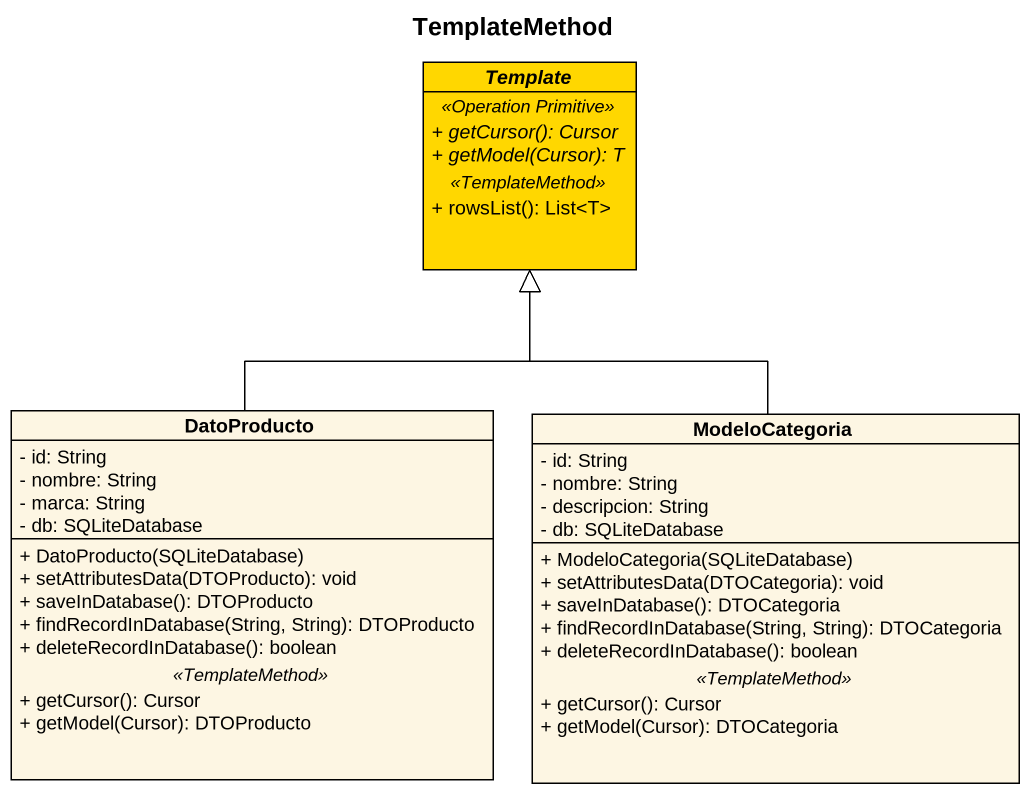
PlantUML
@startuml
title TemplateMethod
hide circle
hide empty members
skinparam classAttributeIconSize 0
abstract class Template #FFD700 {
  .. <<Operation Primitive>> ..
  {abstract} + getCursor(): Cursor
  {abstract} + getModel(Cursor): T
  .. <<TemplateMethod>> ..
  + rowsList(): List<T>
}
class DatoProducto {
  - id: String
  - nombre: String
  - marca: String
  - db: SQLiteDatabase
  --
  + DatoProducto(SQLiteDatabase)
  + setAttributesData(DTOProducto): void
  + saveInDatabase(): DTOProducto
  + findRecordInDatabase(String, String): DTOProducto
  + deleteRecordInDatabase(): boolean
  .. <<TemplateMethod>> ..
  + getCursor(): Cursor
  + getModel(Cursor): DTOProducto
}
class ModeloCategoria {
  - id: String
  - nombre: String
  - descripcion: String
  - db: SQLiteDatabase
  --
  + ModeloCategoria(SQLiteDatabase)
  + setAttributesData(DTOCategoria): void
  + saveInDatabase(): DTOCategoria
  + findRecordInDatabase(String, String): DTOCategoria
  + deleteRecordInDatabase(): boolean
  .. <<TemplateMethod>> ..
  + getCursor(): Cursor
  + getModel(Cursor): DTOCategoria
}
DatoProducto -up-|> Template
ModeloCategoria -up-|> Template
@enduml
